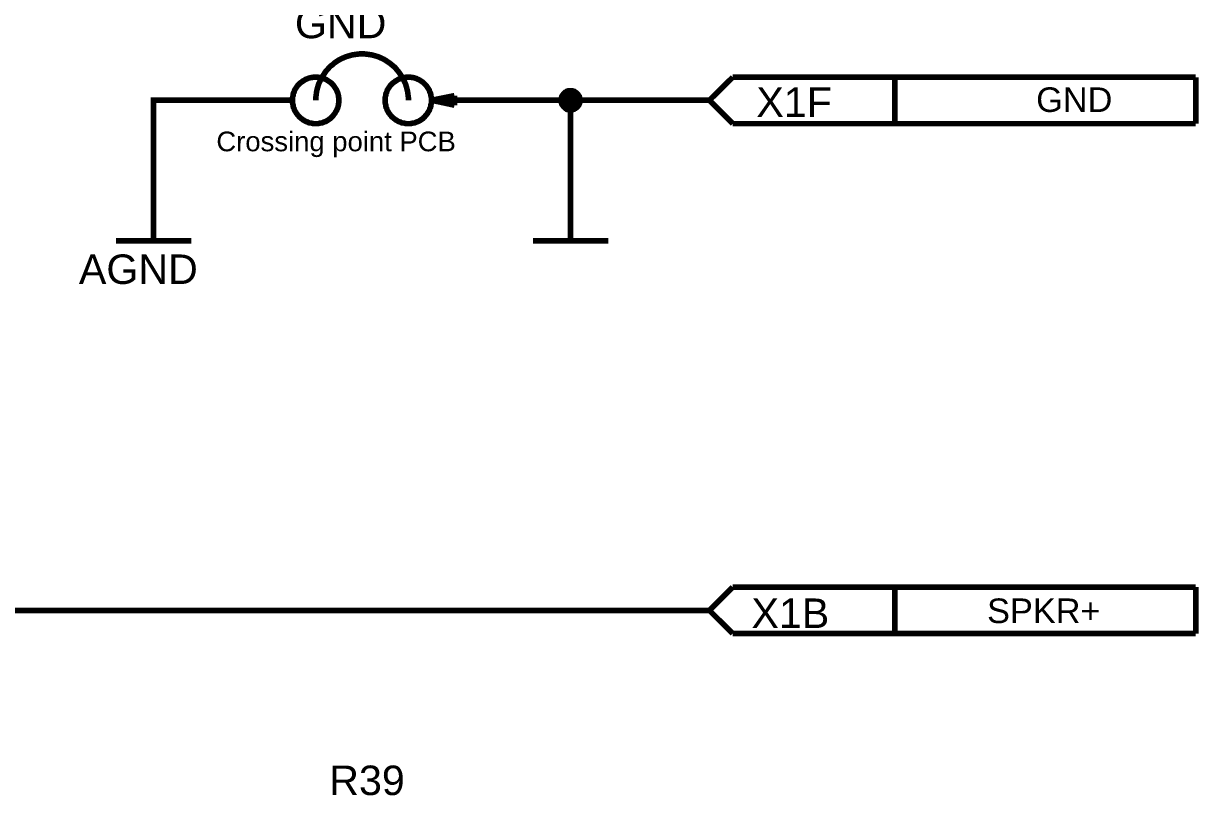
# Model space of a CAD drawing. Header units: millimetres. Extents: x -2024 to 917, y -725 to 13.
# Drawn here: x -1446.2 to -1382.8, y -391.6 to -350 of the extents above; entities that cross this region are included whole.
import ezdxf

# ---------------------------------------------------------------- set-up
doc = ezdxf.new("R2010")
doc.units = ezdxf.units.MM
doc.styles.get("Standard").update_dxf_attribs({"font": 'arial.ttf'})

msp = doc.modelspace()

# ---------------------------------------------------------------- linework, layer by layer
at = {"color": 7}
for points, const_width in [([(-1427.894, -351.667), (-1428.027, -351.667), (-1428.159, -351.684), (-1428.275, -351.7), (-1428.407, -351.717), (-1428.523, -351.75), (-1428.639, -351.783), (-1428.755, -351.816), (-1428.871, -351.866), (-1428.987, -351.915), (-1429.086, -351.965), (-1429.202, -352.031), (-1429.301, -352.098), (-1429.4, -352.164), (-1429.483, -352.247), (-1429.582, -352.313), (-1429.665, -352.396), (-1429.748, -352.495), (-1429.831, -352.578), (-1429.897, -352.677), (-1429.963, -352.777), (-1430.029, -352.876), (-1430.096, -352.975), (-1430.145, -353.091), (-1430.195, -353.191), (-1430.245, -353.306), (-1430.278, -353.422), (-1430.311, -353.538), (-1430.344, -353.671), (-1430.36, -353.787), (-1430.377, -353.919), (-1430.393, -354.035), (-1430.393, -354.167)], 0.3), ([(-1425.395, -354.167), (-1425.395, -354.035), (-1425.412, -353.919), (-1425.428, -353.787), (-1425.445, -353.671), (-1425.478, -353.538), (-1425.511, -353.422), (-1425.544, -353.306), (-1425.594, -353.191), (-1425.643, -353.091), (-1425.693, -352.975), (-1425.759, -352.876), (-1425.825, -352.777), (-1425.892, -352.677), (-1425.974, -352.578), (-1426.041, -352.495), (-1426.123, -352.396), (-1426.223, -352.313), (-1426.305, -352.247), (-1426.405, -352.164), (-1426.504, -352.098), (-1426.603, -352.031), (-1426.703, -351.965), (-1426.818, -351.915), (-1426.918, -351.866), (-1427.034, -351.816), (-1427.149, -351.783), (-1427.265, -351.75), (-1427.398, -351.717), (-1427.514, -351.7), (-1427.646, -351.684), (-1427.762, -351.667), (-1427.894, -351.667)], 0.3), ([(-1431.651, -354.167), (-1431.651, -354.101), (-1431.651, -354.035), (-1431.635, -353.969), (-1431.618, -353.919), (-1431.618, -353.853), (-1431.602, -353.787), (-1431.569, -353.737), (-1431.552, -353.687), (-1431.535, -353.621), (-1431.502, -353.571), (-1431.469, -353.522), (-1431.436, -353.472), (-1431.403, -353.422), (-1431.37, -353.373), (-1431.32, -353.323), (-1431.287, -353.29), (-1431.238, -353.24), (-1431.188, -353.207), (-1431.138, -353.174), (-1431.105, -353.141), (-1431.039, -353.108), (-1430.989, -353.075), (-1430.94, -353.041), (-1430.89, -353.025), (-1430.824, -352.992), (-1430.774, -352.975), (-1430.708, -352.959), (-1430.642, -352.942), (-1430.592, -352.942), (-1430.526, -352.926), (-1430.46, -352.926), (-1430.393, -352.926)], 0.3), ([(-1430.393, -352.926), (-1430.46, -352.926), (-1430.526, -352.926), (-1430.592, -352.942), (-1430.642, -352.942), (-1430.708, -352.959), (-1430.774, -352.975), (-1430.824, -352.992), (-1430.89, -353.025), (-1430.94, -353.041), (-1430.989, -353.075), (-1431.039, -353.108), (-1431.105, -353.141), (-1431.138, -353.174), (-1431.188, -353.207), (-1431.238, -353.24), (-1431.287, -353.29), (-1431.32, -353.323), (-1431.37, -353.373), (-1431.403, -353.422), (-1431.436, -353.472), (-1431.469, -353.522), (-1431.502, -353.571), (-1431.535, -353.621), (-1431.552, -353.687), (-1431.569, -353.737), (-1431.602, -353.787), (-1431.618, -353.853), (-1431.618, -353.919), (-1431.635, -353.969), (-1431.651, -354.035), (-1431.651, -354.101), (-1431.651, -354.167)], 0.3), ([(-1430.393, -352.926), (-1430.327, -352.926), (-1430.261, -352.926), (-1430.195, -352.942), (-1430.145, -352.942), (-1430.079, -352.959), (-1430.013, -352.975), (-1429.963, -352.992), (-1429.913, -353.025), (-1429.847, -353.041), (-1429.798, -353.075), (-1429.748, -353.108), (-1429.698, -353.141), (-1429.649, -353.174), (-1429.599, -353.207), (-1429.549, -353.24), (-1429.516, -353.29), (-1429.467, -353.323), (-1429.434, -353.373), (-1429.4, -353.422), (-1429.367, -353.472), (-1429.334, -353.522), (-1429.301, -353.571), (-1429.268, -353.621), (-1429.251, -353.687), (-1429.218, -353.737), (-1429.202, -353.787), (-1429.185, -353.853), (-1429.169, -353.919), (-1429.169, -353.969), (-1429.152, -354.035), (-1429.152, -354.101), (-1429.152, -354.167)], 0.3), ([(-1429.152, -354.167), (-1429.152, -354.101), (-1429.152, -354.035), (-1429.169, -353.969), (-1429.169, -353.919), (-1429.185, -353.853), (-1429.202, -353.787), (-1429.218, -353.737), (-1429.251, -353.687), (-1429.268, -353.621), (-1429.301, -353.571), (-1429.334, -353.522), (-1429.367, -353.472), (-1429.4, -353.422), (-1429.434, -353.373), (-1429.467, -353.323), (-1429.516, -353.29), (-1429.549, -353.24), (-1429.599, -353.207), (-1429.649, -353.174), (-1429.698, -353.141), (-1429.748, -353.108), (-1429.798, -353.075), (-1429.847, -353.041), (-1429.913, -353.025), (-1429.963, -352.992), (-1430.013, -352.975), (-1430.079, -352.959), (-1430.145, -352.942), (-1430.195, -352.942), (-1430.261, -352.926), (-1430.327, -352.926), (-1430.393, -352.926)], 0.3), ([(-1426.653, -354.167), (-1426.653, -354.101), (-1426.653, -354.035), (-1426.636, -353.969), (-1426.62, -353.919), (-1426.62, -353.853), (-1426.603, -353.787), (-1426.57, -353.737), (-1426.554, -353.687), (-1426.537, -353.621), (-1426.504, -353.571), (-1426.471, -353.522), (-1426.438, -353.472), (-1426.405, -353.422), (-1426.372, -353.373), (-1426.322, -353.323), (-1426.289, -353.29), (-1426.239, -353.24), (-1426.189, -353.207), (-1426.14, -353.174), (-1426.107, -353.141), (-1426.041, -353.108), (-1425.991, -353.075), (-1425.941, -353.041), (-1425.892, -353.025), (-1425.825, -352.992), (-1425.776, -352.975), (-1425.71, -352.959), (-1425.643, -352.942), (-1425.594, -352.942), (-1425.527, -352.926), (-1425.461, -352.926), (-1425.395, -352.926)], 0.3), ([(-1425.395, -352.926), (-1425.461, -352.926), (-1425.527, -352.926), (-1425.594, -352.942), (-1425.643, -352.942), (-1425.71, -352.959), (-1425.776, -352.975), (-1425.825, -352.992), (-1425.892, -353.025), (-1425.941, -353.041), (-1425.991, -353.075), (-1426.041, -353.108), (-1426.107, -353.141), (-1426.14, -353.174), (-1426.189, -353.207), (-1426.239, -353.24), (-1426.289, -353.29), (-1426.322, -353.323), (-1426.372, -353.373), (-1426.405, -353.422), (-1426.438, -353.472), (-1426.471, -353.522), (-1426.504, -353.571), (-1426.537, -353.621), (-1426.554, -353.687), (-1426.57, -353.737), (-1426.603, -353.787), (-1426.62, -353.853), (-1426.62, -353.919), (-1426.636, -353.969), (-1426.653, -354.035), (-1426.653, -354.101), (-1426.653, -354.167)], 0.3), ([(-1425.395, -352.926), (-1425.329, -352.926), (-1425.263, -352.926), (-1425.213, -352.942), (-1425.147, -352.942), (-1425.081, -352.959), (-1425.031, -352.975), (-1424.965, -352.992), (-1424.915, -353.025), (-1424.865, -353.041), (-1424.799, -353.075), (-1424.75, -353.108), (-1424.7, -353.141), (-1424.65, -353.174), (-1424.601, -353.207), (-1424.567, -353.24), (-1424.518, -353.29), (-1424.485, -353.323), (-1424.435, -353.373), (-1424.402, -353.422), (-1424.369, -353.472), (-1424.336, -353.522), (-1424.303, -353.571), (-1424.27, -353.621), (-1424.253, -353.687), (-1424.236, -353.737), (-1424.203, -353.787), (-1424.187, -353.853), (-1424.187, -353.919), (-1424.17, -353.969), (-1424.154, -354.035), (-1424.154, -354.101), (-1424.154, -354.167)], 0.3), ([(-1424.154, -354.167), (-1424.154, -354.101), (-1424.154, -354.035), (-1424.17, -353.969), (-1424.187, -353.919), (-1424.187, -353.853), (-1424.203, -353.787), (-1424.236, -353.737), (-1424.253, -353.687), (-1424.27, -353.621), (-1424.303, -353.571), (-1424.336, -353.522), (-1424.369, -353.472), (-1424.402, -353.422), (-1424.435, -353.373), (-1424.485, -353.323), (-1424.518, -353.29), (-1424.567, -353.24), (-1424.601, -353.207), (-1424.65, -353.174), (-1424.7, -353.141), (-1424.75, -353.108), (-1424.799, -353.075), (-1424.865, -353.041), (-1424.915, -353.025), (-1424.965, -352.992), (-1425.031, -352.975), (-1425.081, -352.959), (-1425.147, -352.942), (-1425.213, -352.942), (-1425.263, -352.926), (-1425.329, -352.926), (-1425.395, -352.926)], 0.3), ([(-1409.158, -354.167), (-1407.901, -352.926)], 0.3), ([(-1407.901, -352.926), (-1382.925, -352.926)], 0.3), ([(-1399.162, -352.926), (-1399.162, -355.426)], 0.3), ([(-1382.925, -352.926), (-1382.925, -355.426)], 0.3), ([(-1417.153, -354.167), (-1417.153, -354.134), (-1417.153, -354.118), (-1417.153, -354.085), (-1417.136, -354.068), (-1417.136, -354.035), (-1417.136, -354.018), (-1417.12, -353.985), (-1417.12, -353.969), (-1417.103, -353.952), (-1417.086, -353.919), (-1417.086, -353.903), (-1417.07, -353.886), (-1417.053, -353.869), (-1417.037, -353.836), (-1417.02, -353.82), (-1417.004, -353.803), (-1416.987, -353.787), (-1416.971, -353.77), (-1416.954, -353.754), (-1416.937, -353.737), (-1416.921, -353.737), (-1416.888, -353.72), (-1416.871, -353.704), (-1416.855, -353.687), (-1416.822, -353.687), (-1416.805, -353.671), (-1416.788, -353.671), (-1416.755, -353.671), (-1416.739, -353.654), (-1416.706, -353.654), (-1416.689, -353.654), (-1416.656, -353.654)], 0.3), ([(-1417.153, -354.167), (-1417.153, -354.134), (-1417.153, -354.118), (-1417.153, -354.085), (-1417.136, -354.068), (-1417.136, -354.035), (-1417.136, -354.018), (-1417.12, -353.985), (-1417.12, -353.969), (-1417.103, -353.952), (-1417.086, -353.919), (-1417.086, -353.903), (-1417.07, -353.886), (-1417.053, -353.869), (-1417.037, -353.836), (-1417.02, -353.82), (-1417.004, -353.803), (-1416.987, -353.787), (-1416.971, -353.77), (-1416.954, -353.754), (-1416.937, -353.737), (-1416.921, -353.737), (-1416.888, -353.72), (-1416.871, -353.704), (-1416.855, -353.687), (-1416.822, -353.687), (-1416.805, -353.671), (-1416.788, -353.671), (-1416.755, -353.671), (-1416.739, -353.654), (-1416.706, -353.654), (-1416.689, -353.654), (-1416.656, -353.654)], 0.3), ([(-1417.153, -354.167), (-1417.153, -354.134), (-1417.153, -354.118), (-1417.153, -354.085), (-1417.136, -354.068), (-1417.136, -354.035), (-1417.136, -354.018), (-1417.12, -353.985), (-1417.12, -353.969), (-1417.103, -353.952), (-1417.086, -353.919), (-1417.086, -353.903), (-1417.07, -353.886), (-1417.053, -353.869), (-1417.037, -353.836), (-1417.02, -353.82), (-1417.004, -353.803), (-1416.987, -353.787), (-1416.971, -353.77), (-1416.954, -353.754), (-1416.937, -353.737), (-1416.921, -353.737), (-1416.888, -353.72), (-1416.871, -353.704), (-1416.855, -353.687), (-1416.822, -353.687), (-1416.805, -353.671), (-1416.788, -353.671), (-1416.755, -353.671), (-1416.739, -353.654), (-1416.706, -353.654), (-1416.689, -353.654), (-1416.656, -353.654)], 0.3), ([(-1417.153, -354.167), (-1417.153, -354.134), (-1417.153, -354.118), (-1417.153, -354.085), (-1417.136, -354.068), (-1417.136, -354.035), (-1417.136, -354.018), (-1417.12, -353.985), (-1417.12, -353.969), (-1417.103, -353.952), (-1417.086, -353.919), (-1417.086, -353.903), (-1417.07, -353.886), (-1417.053, -353.869), (-1417.037, -353.836), (-1417.02, -353.82), (-1417.004, -353.803), (-1416.987, -353.787), (-1416.971, -353.77), (-1416.954, -353.754), (-1416.937, -353.737), (-1416.921, -353.737), (-1416.888, -353.72), (-1416.871, -353.704), (-1416.855, -353.687), (-1416.822, -353.687), (-1416.805, -353.671), (-1416.788, -353.671), (-1416.755, -353.671), (-1416.739, -353.654), (-1416.706, -353.654), (-1416.689, -353.654), (-1416.656, -353.654)], 0.3), ([(-1417.153, -354.167), (-1417.153, -354.134), (-1417.153, -354.118), (-1417.153, -354.085), (-1417.136, -354.068), (-1417.136, -354.035), (-1417.136, -354.018), (-1417.12, -353.985), (-1417.12, -353.969), (-1417.103, -353.952), (-1417.086, -353.919), (-1417.086, -353.903), (-1417.07, -353.886), (-1417.053, -353.869), (-1417.037, -353.836), (-1417.02, -353.82), (-1417.004, -353.803), (-1416.987, -353.787), (-1416.971, -353.77), (-1416.954, -353.754), (-1416.937, -353.737), (-1416.921, -353.737), (-1416.888, -353.72), (-1416.871, -353.704), (-1416.855, -353.687), (-1416.822, -353.687), (-1416.805, -353.671), (-1416.788, -353.671), (-1416.755, -353.671), (-1416.739, -353.654), (-1416.706, -353.654), (-1416.689, -353.654), (-1416.656, -353.654)], 0.0991), ([(-1417.153, -354.167), (-1417.153, -354.134), (-1417.153, -354.118), (-1417.153, -354.085), (-1417.136, -354.068), (-1417.136, -354.035), (-1417.136, -354.018), (-1417.12, -353.985), (-1417.12, -353.969), (-1417.103, -353.952), (-1417.086, -353.919), (-1417.086, -353.903), (-1417.07, -353.886), (-1417.053, -353.869), (-1417.037, -353.836), (-1417.02, -353.82), (-1417.004, -353.803), (-1416.987, -353.787), (-1416.971, -353.77), (-1416.954, -353.754), (-1416.937, -353.737), (-1416.921, -353.737), (-1416.888, -353.72), (-1416.871, -353.704), (-1416.855, -353.687), (-1416.822, -353.687), (-1416.805, -353.671), (-1416.788, -353.671), (-1416.755, -353.671), (-1416.739, -353.654), (-1416.706, -353.654), (-1416.689, -353.654), (-1416.656, -353.654)], 0.0991), ([(-1417.153, -354.167), (-1417.153, -354.134), (-1417.153, -354.118), (-1417.153, -354.085), (-1417.136, -354.068), (-1417.136, -354.035), (-1417.136, -354.018), (-1417.12, -353.985), (-1417.12, -353.969), (-1417.103, -353.952), (-1417.086, -353.919), (-1417.086, -353.903), (-1417.07, -353.886), (-1417.053, -353.869), (-1417.037, -353.836), (-1417.02, -353.82), (-1417.004, -353.803), (-1416.987, -353.787), (-1416.971, -353.77), (-1416.954, -353.754), (-1416.937, -353.737), (-1416.921, -353.737), (-1416.888, -353.72), (-1416.871, -353.704), (-1416.855, -353.687), (-1416.822, -353.687), (-1416.805, -353.671), (-1416.788, -353.671), (-1416.755, -353.671), (-1416.739, -353.654), (-1416.706, -353.654), (-1416.689, -353.654), (-1416.656, -353.654)], 0.0991), ([(-1417.153, -354.167), (-1417.153, -354.134), (-1417.153, -354.118), (-1417.153, -354.085), (-1417.136, -354.068), (-1417.136, -354.035), (-1417.136, -354.018), (-1417.12, -353.985), (-1417.12, -353.969), (-1417.103, -353.952), (-1417.086, -353.919), (-1417.086, -353.903), (-1417.07, -353.886), (-1417.053, -353.869), (-1417.037, -353.836), (-1417.02, -353.82), (-1417.004, -353.803), (-1416.987, -353.787), (-1416.971, -353.77), (-1416.954, -353.754), (-1416.937, -353.737), (-1416.921, -353.737), (-1416.888, -353.72), (-1416.871, -353.704), (-1416.855, -353.687), (-1416.822, -353.687), (-1416.805, -353.671), (-1416.788, -353.671), (-1416.755, -353.671), (-1416.739, -353.654), (-1416.706, -353.654), (-1416.689, -353.654), (-1416.656, -353.654)], 0.0991), ([(-1416.656, -353.654), (-1416.656, -353.654)], 0.3), ([(-1416.656, -353.654), (-1416.623, -353.654), (-1416.606, -353.654), (-1416.573, -353.654), (-1416.557, -353.671), (-1416.524, -353.671), (-1416.507, -353.671), (-1416.474, -353.687), (-1416.457, -353.687), (-1416.441, -353.704), (-1416.408, -353.72), (-1416.391, -353.737), (-1416.375, -353.737), (-1416.358, -353.754), (-1416.325, -353.77), (-1416.309, -353.787), (-1416.292, -353.803), (-1416.275, -353.82), (-1416.259, -353.836), (-1416.242, -353.869), (-1416.226, -353.886), (-1416.226, -353.903), (-1416.209, -353.919), (-1416.193, -353.952), (-1416.176, -353.969), (-1416.176, -353.985), (-1416.16, -354.018), (-1416.16, -354.035), (-1416.16, -354.068), (-1416.143, -354.085), (-1416.143, -354.118), (-1416.143, -354.134), (-1416.143, -354.167)], 0.3), ([(-1416.656, -353.654), (-1416.656, -353.654)], 0.3), ([(-1416.656, -353.654), (-1416.623, -353.654), (-1416.606, -353.654), (-1416.573, -353.654), (-1416.557, -353.671), (-1416.524, -353.671), (-1416.507, -353.671), (-1416.474, -353.687), (-1416.457, -353.687), (-1416.441, -353.704), (-1416.408, -353.72), (-1416.391, -353.737), (-1416.375, -353.737), (-1416.358, -353.754), (-1416.325, -353.77), (-1416.309, -353.787), (-1416.292, -353.803), (-1416.275, -353.82), (-1416.259, -353.836), (-1416.242, -353.869), (-1416.226, -353.886), (-1416.226, -353.903), (-1416.209, -353.919), (-1416.193, -353.952), (-1416.176, -353.969), (-1416.176, -353.985), (-1416.16, -354.018), (-1416.16, -354.035), (-1416.16, -354.068), (-1416.143, -354.085), (-1416.143, -354.118), (-1416.143, -354.134), (-1416.143, -354.167)], 0.3), ([(-1416.656, -353.654), (-1416.656, -353.654)], 0.3), ([(-1416.656, -353.654), (-1416.623, -353.654), (-1416.606, -353.654), (-1416.573, -353.654), (-1416.557, -353.671), (-1416.524, -353.671), (-1416.507, -353.671), (-1416.474, -353.687), (-1416.457, -353.687), (-1416.441, -353.704), (-1416.408, -353.72), (-1416.391, -353.737), (-1416.375, -353.737), (-1416.358, -353.754), (-1416.325, -353.77), (-1416.309, -353.787), (-1416.292, -353.803), (-1416.275, -353.82), (-1416.259, -353.836), (-1416.242, -353.869), (-1416.226, -353.886), (-1416.226, -353.903), (-1416.209, -353.919), (-1416.193, -353.952), (-1416.176, -353.969), (-1416.176, -353.985), (-1416.16, -354.018), (-1416.16, -354.035), (-1416.16, -354.068), (-1416.143, -354.085), (-1416.143, -354.118), (-1416.143, -354.134), (-1416.143, -354.167)], 0.3), ([(-1416.656, -353.654), (-1416.656, -353.654)], 0.3), ([(-1416.656, -353.654), (-1416.623, -353.654), (-1416.606, -353.654), (-1416.573, -353.654), (-1416.557, -353.671), (-1416.524, -353.671), (-1416.507, -353.671), (-1416.474, -353.687), (-1416.457, -353.687), (-1416.441, -353.704), (-1416.408, -353.72), (-1416.391, -353.737), (-1416.375, -353.737), (-1416.358, -353.754), (-1416.325, -353.77), (-1416.309, -353.787), (-1416.292, -353.803), (-1416.275, -353.82), (-1416.259, -353.836), (-1416.242, -353.869), (-1416.226, -353.886), (-1416.226, -353.903), (-1416.209, -353.919), (-1416.193, -353.952), (-1416.176, -353.969), (-1416.176, -353.985), (-1416.16, -354.018), (-1416.16, -354.035), (-1416.16, -354.068), (-1416.143, -354.085), (-1416.143, -354.118), (-1416.143, -354.134), (-1416.143, -354.167)], 0.3), ([(-1416.656, -353.654), (-1416.656, -353.654)], 0.0991), ([(-1416.656, -353.654), (-1416.623, -353.654), (-1416.606, -353.654), (-1416.573, -353.654), (-1416.557, -353.671), (-1416.524, -353.671), (-1416.507, -353.671), (-1416.474, -353.687), (-1416.457, -353.687), (-1416.441, -353.704), (-1416.408, -353.72), (-1416.391, -353.737), (-1416.375, -353.737), (-1416.358, -353.754), (-1416.325, -353.77), (-1416.309, -353.787), (-1416.292, -353.803), (-1416.275, -353.82), (-1416.259, -353.836), (-1416.242, -353.869), (-1416.226, -353.886), (-1416.226, -353.903), (-1416.209, -353.919), (-1416.193, -353.952), (-1416.176, -353.969), (-1416.176, -353.985), (-1416.16, -354.018), (-1416.16, -354.035), (-1416.16, -354.068), (-1416.143, -354.085), (-1416.143, -354.118), (-1416.143, -354.134), (-1416.143, -354.167)], 0.0991), ([(-1416.656, -353.654), (-1416.656, -353.654)], 0.0991), ([(-1416.656, -353.654), (-1416.623, -353.654), (-1416.606, -353.654), (-1416.573, -353.654), (-1416.557, -353.671), (-1416.524, -353.671), (-1416.507, -353.671), (-1416.474, -353.687), (-1416.457, -353.687), (-1416.441, -353.704), (-1416.408, -353.72), (-1416.391, -353.737), (-1416.375, -353.737), (-1416.358, -353.754), (-1416.325, -353.77), (-1416.309, -353.787), (-1416.292, -353.803), (-1416.275, -353.82), (-1416.259, -353.836), (-1416.242, -353.869), (-1416.226, -353.886), (-1416.226, -353.903), (-1416.209, -353.919), (-1416.193, -353.952), (-1416.176, -353.969), (-1416.176, -353.985), (-1416.16, -354.018), (-1416.16, -354.035), (-1416.16, -354.068), (-1416.143, -354.085), (-1416.143, -354.118), (-1416.143, -354.134), (-1416.143, -354.167)], 0.0991), ([(-1416.656, -353.654), (-1416.656, -353.654)], 0.0991), ([(-1416.656, -353.654), (-1416.623, -353.654), (-1416.606, -353.654), (-1416.573, -353.654), (-1416.557, -353.671), (-1416.524, -353.671), (-1416.507, -353.671), (-1416.474, -353.687), (-1416.457, -353.687), (-1416.441, -353.704), (-1416.408, -353.72), (-1416.391, -353.737), (-1416.375, -353.737), (-1416.358, -353.754), (-1416.325, -353.77), (-1416.309, -353.787), (-1416.292, -353.803), (-1416.275, -353.82), (-1416.259, -353.836), (-1416.242, -353.869), (-1416.226, -353.886), (-1416.226, -353.903), (-1416.209, -353.919), (-1416.193, -353.952), (-1416.176, -353.969), (-1416.176, -353.985), (-1416.16, -354.018), (-1416.16, -354.035), (-1416.16, -354.068), (-1416.143, -354.085), (-1416.143, -354.118), (-1416.143, -354.134), (-1416.143, -354.167)], 0.0991), ([(-1416.656, -353.654), (-1416.656, -353.654)], 0.0991), ([(-1416.656, -353.654), (-1416.623, -353.654), (-1416.606, -353.654), (-1416.573, -353.654), (-1416.557, -353.671), (-1416.524, -353.671), (-1416.507, -353.671), (-1416.474, -353.687), (-1416.457, -353.687), (-1416.441, -353.704), (-1416.408, -353.72), (-1416.391, -353.737), (-1416.375, -353.737), (-1416.358, -353.754), (-1416.325, -353.77), (-1416.309, -353.787), (-1416.292, -353.803), (-1416.275, -353.82), (-1416.259, -353.836), (-1416.242, -353.869), (-1416.226, -353.886), (-1416.226, -353.903), (-1416.209, -353.919), (-1416.193, -353.952), (-1416.176, -353.969), (-1416.176, -353.985), (-1416.16, -354.018), (-1416.16, -354.035), (-1416.16, -354.068), (-1416.143, -354.085), (-1416.143, -354.118), (-1416.143, -354.134), (-1416.143, -354.167)], 0.0991), ([(-1439.149, -356.668), (-1439.149, -354.167), (-1434.151, -354.167)], 0.3), ([(-1431.651, -354.167), (-1434.151, -354.167)], 0.3), ([(-1430.393, -355.426), (-1430.46, -355.426), (-1430.526, -355.426), (-1430.592, -355.409), (-1430.642, -355.393), (-1430.708, -355.393), (-1430.774, -355.376), (-1430.824, -355.343), (-1430.89, -355.327), (-1430.94, -355.31), (-1430.989, -355.277), (-1431.039, -355.244), (-1431.105, -355.211), (-1431.138, -355.178), (-1431.188, -355.144), (-1431.238, -355.095), (-1431.287, -355.062), (-1431.32, -355.012), (-1431.37, -354.962), (-1431.403, -354.913), (-1431.436, -354.88), (-1431.469, -354.813), (-1431.502, -354.764), (-1431.535, -354.714), (-1431.552, -354.664), (-1431.569, -354.598), (-1431.602, -354.548), (-1431.618, -354.482), (-1431.618, -354.416), (-1431.635, -354.366), (-1431.651, -354.3), (-1431.651, -354.234), (-1431.651, -354.167)], 0.3), ([(-1431.651, -354.167), (-1431.651, -354.167)], 0.3), ([(-1431.651, -354.167), (-1431.651, -354.234), (-1431.651, -354.3), (-1431.635, -354.366), (-1431.618, -354.416), (-1431.618, -354.482), (-1431.602, -354.548), (-1431.569, -354.598), (-1431.552, -354.664), (-1431.535, -354.714), (-1431.502, -354.764), (-1431.469, -354.813), (-1431.436, -354.88), (-1431.403, -354.913), (-1431.37, -354.962), (-1431.32, -355.012), (-1431.287, -355.062), (-1431.238, -355.095), (-1431.188, -355.144), (-1431.138, -355.178), (-1431.105, -355.211), (-1431.039, -355.244), (-1430.989, -355.277), (-1430.94, -355.31), (-1430.89, -355.327), (-1430.824, -355.343), (-1430.774, -355.376), (-1430.708, -355.393), (-1430.642, -355.393), (-1430.592, -355.409), (-1430.526, -355.426), (-1430.46, -355.426), (-1430.393, -355.426)], 0.3), ([(-1429.152, -354.167), (-1429.152, -354.234), (-1429.152, -354.3), (-1429.169, -354.366), (-1429.169, -354.416), (-1429.185, -354.482), (-1429.202, -354.548), (-1429.218, -354.598), (-1429.251, -354.664), (-1429.268, -354.714), (-1429.301, -354.764), (-1429.334, -354.813), (-1429.367, -354.88), (-1429.4, -354.913), (-1429.434, -354.962), (-1429.467, -355.012), (-1429.516, -355.062), (-1429.549, -355.095), (-1429.599, -355.144), (-1429.649, -355.178), (-1429.698, -355.211), (-1429.748, -355.244), (-1429.798, -355.277), (-1429.847, -355.31), (-1429.913, -355.327), (-1429.963, -355.343), (-1430.013, -355.376), (-1430.079, -355.393), (-1430.145, -355.393), (-1430.195, -355.409), (-1430.261, -355.426), (-1430.327, -355.426), (-1430.393, -355.426)], 0.3), ([(-1430.393, -355.426), (-1430.327, -355.426), (-1430.261, -355.426), (-1430.195, -355.409), (-1430.145, -355.393), (-1430.079, -355.393), (-1430.013, -355.376), (-1429.963, -355.343), (-1429.913, -355.327), (-1429.847, -355.31), (-1429.798, -355.277), (-1429.748, -355.244), (-1429.698, -355.211), (-1429.649, -355.178), (-1429.599, -355.144), (-1429.549, -355.095), (-1429.516, -355.062), (-1429.467, -355.012), (-1429.434, -354.962), (-1429.4, -354.913), (-1429.367, -354.88), (-1429.334, -354.813), (-1429.301, -354.764), (-1429.268, -354.714), (-1429.251, -354.664), (-1429.218, -354.598), (-1429.202, -354.548), (-1429.185, -354.482), (-1429.169, -354.416), (-1429.169, -354.366), (-1429.152, -354.3), (-1429.152, -354.234), (-1429.152, -354.167)], 0.3), ([(-1430.393, -354.167), (-1430.393, -354.167), (-1430.393, -354.167), (-1430.393, -354.167), (-1430.393, -354.167), (-1430.393, -354.167), (-1430.393, -354.167), (-1430.393, -354.167), (-1430.393, -354.167), (-1430.393, -354.167), (-1430.393, -354.167), (-1430.393, -354.167), (-1430.393, -354.167), (-1430.393, -354.167), (-1430.393, -354.167), (-1430.393, -354.167), (-1430.393, -354.167), (-1430.393, -354.167), (-1430.393, -354.167), (-1430.393, -354.167), (-1430.393, -354.167), (-1430.393, -354.167), (-1430.393, -354.167), (-1430.393, -354.167), (-1430.393, -354.167), (-1430.393, -354.167), (-1430.393, -354.167), (-1430.393, -354.167), (-1430.393, -354.167), (-1430.393, -354.167), (-1430.393, -354.167), (-1430.393, -354.167), (-1430.393, -354.167)], 0.3), ([(-1429.152, -354.167), (-1429.152, -354.167), (-1429.152, -354.167), (-1429.152, -354.167), (-1429.152, -354.167), (-1429.152, -354.167), (-1429.152, -354.167), (-1429.152, -354.167), (-1429.152, -354.167), (-1429.152, -354.167), (-1429.152, -354.167), (-1429.152, -354.167), (-1429.152, -354.167), (-1429.152, -354.167), (-1429.152, -354.167), (-1429.152, -354.167), (-1429.152, -354.167), (-1429.152, -354.167), (-1429.152, -354.167), (-1429.152, -354.167), (-1429.152, -354.167), (-1429.152, -354.167), (-1429.152, -354.167), (-1429.152, -354.167), (-1429.152, -354.167), (-1429.152, -354.167), (-1429.152, -354.167), (-1429.152, -354.167), (-1429.152, -354.167), (-1429.152, -354.167), (-1429.152, -354.167), (-1429.152, -354.167), (-1429.152, -354.167)], 0.3), ([(-1429.152, -354.167), (-1429.152, -354.167)], 0.3), ([(-1425.395, -355.426), (-1425.461, -355.426), (-1425.527, -355.426), (-1425.594, -355.409), (-1425.643, -355.393), (-1425.71, -355.393), (-1425.776, -355.376), (-1425.825, -355.343), (-1425.892, -355.327), (-1425.941, -355.31), (-1425.991, -355.277), (-1426.041, -355.244), (-1426.107, -355.211), (-1426.14, -355.178), (-1426.189, -355.144), (-1426.239, -355.095), (-1426.289, -355.062), (-1426.322, -355.012), (-1426.372, -354.962), (-1426.405, -354.913), (-1426.438, -354.88), (-1426.471, -354.813), (-1426.504, -354.764), (-1426.537, -354.714), (-1426.554, -354.664), (-1426.57, -354.598), (-1426.603, -354.548), (-1426.62, -354.482), (-1426.62, -354.416), (-1426.636, -354.366), (-1426.653, -354.3), (-1426.653, -354.234), (-1426.653, -354.167)], 0.3), ([(-1426.653, -354.167), (-1426.653, -354.167)], 0.3), ([(-1426.653, -354.167), (-1426.653, -354.234), (-1426.653, -354.3), (-1426.636, -354.366), (-1426.62, -354.416), (-1426.62, -354.482), (-1426.603, -354.548), (-1426.57, -354.598), (-1426.554, -354.664), (-1426.537, -354.714), (-1426.504, -354.764), (-1426.471, -354.813), (-1426.438, -354.88), (-1426.405, -354.913), (-1426.372, -354.962), (-1426.322, -355.012), (-1426.289, -355.062), (-1426.239, -355.095), (-1426.189, -355.144), (-1426.14, -355.178), (-1426.107, -355.211), (-1426.041, -355.244), (-1425.991, -355.277), (-1425.941, -355.31), (-1425.892, -355.327), (-1425.825, -355.343), (-1425.776, -355.376), (-1425.71, -355.393), (-1425.643, -355.393), (-1425.594, -355.409), (-1425.527, -355.426), (-1425.461, -355.426), (-1425.395, -355.426)], 0.3), ([(-1424.154, -354.167), (-1424.154, -354.234), (-1424.154, -354.3), (-1424.17, -354.366), (-1424.187, -354.416), (-1424.187, -354.482), (-1424.203, -354.548), (-1424.236, -354.598), (-1424.253, -354.664), (-1424.27, -354.714), (-1424.303, -354.764), (-1424.336, -354.813), (-1424.369, -354.88), (-1424.402, -354.913), (-1424.435, -354.962), (-1424.485, -355.012), (-1424.518, -355.062), (-1424.567, -355.095), (-1424.601, -355.144), (-1424.65, -355.178), (-1424.7, -355.211), (-1424.75, -355.244), (-1424.799, -355.277), (-1424.865, -355.31), (-1424.915, -355.327), (-1424.965, -355.343), (-1425.031, -355.376), (-1425.081, -355.393), (-1425.147, -355.393), (-1425.213, -355.409), (-1425.263, -355.426), (-1425.329, -355.426), (-1425.395, -355.426)], 0.3), ([(-1425.395, -355.426), (-1425.329, -355.426), (-1425.263, -355.426), (-1425.213, -355.409), (-1425.147, -355.393), (-1425.081, -355.393), (-1425.031, -355.376), (-1424.965, -355.343), (-1424.915, -355.327), (-1424.865, -355.31), (-1424.799, -355.277), (-1424.75, -355.244), (-1424.7, -355.211), (-1424.65, -355.178), (-1424.601, -355.144), (-1424.567, -355.095), (-1424.518, -355.062), (-1424.485, -355.012), (-1424.435, -354.962), (-1424.402, -354.913), (-1424.369, -354.88), (-1424.336, -354.813), (-1424.303, -354.764), (-1424.27, -354.714), (-1424.253, -354.664), (-1424.236, -354.598), (-1424.203, -354.548), (-1424.187, -354.482), (-1424.187, -354.416), (-1424.17, -354.366), (-1424.154, -354.3), (-1424.154, -354.234), (-1424.154, -354.167)], 0.3), ([(-1424.154, -354.167), (-1422.912, -353.919)], 0.3), ([(-1424.154, -354.167), (-1421.654, -354.167)], 0.3), ([(-1424.154, -354.167), (-1424.154, -354.167), (-1424.154, -354.167), (-1424.154, -354.167), (-1424.154, -354.167), (-1424.154, -354.167), (-1424.154, -354.167), (-1424.154, -354.167), (-1424.154, -354.167), (-1424.154, -354.167), (-1424.154, -354.167), (-1424.154, -354.167), (-1424.154, -354.167), (-1424.154, -354.167), (-1424.154, -354.167), (-1424.154, -354.167), (-1424.154, -354.167), (-1424.154, -354.167), (-1424.154, -354.167), (-1424.154, -354.167), (-1424.154, -354.167), (-1424.154, -354.167), (-1424.154, -354.167), (-1424.154, -354.167), (-1424.154, -354.167), (-1424.154, -354.167), (-1424.154, -354.167), (-1424.154, -354.167), (-1424.154, -354.167), (-1424.154, -354.167), (-1424.154, -354.167), (-1424.154, -354.167), (-1424.154, -354.167)], 0.3), ([(-1424.154, -354.167), (-1424.154, -354.167)], 0.3), ([(-1424.154, -354.167), (-1422.912, -354.432)], 0.3), ([(-1422.912, -354.432), (-1422.912, -353.919)], 0.3), ([(-1416.656, -354.167), (-1421.654, -354.167)], 0.3), ([(-1416.656, -354.681), (-1416.689, -354.681), (-1416.706, -354.681), (-1416.739, -354.681), (-1416.755, -354.664), (-1416.788, -354.664), (-1416.805, -354.664), (-1416.822, -354.648), (-1416.855, -354.648), (-1416.871, -354.631), (-1416.888, -354.615), (-1416.921, -354.598), (-1416.937, -354.598), (-1416.954, -354.581), (-1416.971, -354.565), (-1416.987, -354.548), (-1417.004, -354.532), (-1417.02, -354.515), (-1417.037, -354.499), (-1417.053, -354.466), (-1417.07, -354.449), (-1417.086, -354.432), (-1417.086, -354.416), (-1417.103, -354.383), (-1417.12, -354.366), (-1417.12, -354.35), (-1417.136, -354.317), (-1417.136, -354.3), (-1417.136, -354.267), (-1417.153, -354.25), (-1417.153, -354.217), (-1417.153, -354.201), (-1417.153, -354.167)], 0.3), ([(-1417.153, -354.167), (-1417.153, -354.167)], 0.3), ([(-1416.656, -354.681), (-1416.689, -354.681), (-1416.706, -354.681), (-1416.739, -354.681), (-1416.755, -354.664), (-1416.788, -354.664), (-1416.805, -354.664), (-1416.822, -354.648), (-1416.855, -354.648), (-1416.871, -354.631), (-1416.888, -354.615), (-1416.921, -354.598), (-1416.937, -354.598), (-1416.954, -354.581), (-1416.971, -354.565), (-1416.987, -354.548), (-1417.004, -354.532), (-1417.02, -354.515), (-1417.037, -354.499), (-1417.053, -354.466), (-1417.07, -354.449), (-1417.086, -354.432), (-1417.086, -354.416), (-1417.103, -354.383), (-1417.12, -354.366), (-1417.12, -354.35), (-1417.136, -354.317), (-1417.136, -354.3), (-1417.136, -354.267), (-1417.153, -354.25), (-1417.153, -354.217), (-1417.153, -354.201), (-1417.153, -354.167)], 0.3), ([(-1417.153, -354.167), (-1417.153, -354.167)], 0.3), ([(-1416.656, -354.681), (-1416.689, -354.681), (-1416.706, -354.681), (-1416.739, -354.681), (-1416.755, -354.664), (-1416.788, -354.664), (-1416.805, -354.664), (-1416.822, -354.648), (-1416.855, -354.648), (-1416.871, -354.631), (-1416.888, -354.615), (-1416.921, -354.598), (-1416.937, -354.598), (-1416.954, -354.581), (-1416.971, -354.565), (-1416.987, -354.548), (-1417.004, -354.532), (-1417.02, -354.515), (-1417.037, -354.499), (-1417.053, -354.466), (-1417.07, -354.449), (-1417.086, -354.432), (-1417.086, -354.416), (-1417.103, -354.383), (-1417.12, -354.366), (-1417.12, -354.35), (-1417.136, -354.317), (-1417.136, -354.3), (-1417.136, -354.267), (-1417.153, -354.25), (-1417.153, -354.217), (-1417.153, -354.201), (-1417.153, -354.167)], 0.3), ([(-1417.153, -354.167), (-1417.153, -354.167)], 0.3), ([(-1416.656, -354.681), (-1416.689, -354.681), (-1416.706, -354.681), (-1416.739, -354.681), (-1416.755, -354.664), (-1416.788, -354.664), (-1416.805, -354.664), (-1416.822, -354.648), (-1416.855, -354.648), (-1416.871, -354.631), (-1416.888, -354.615), (-1416.921, -354.598), (-1416.937, -354.598), (-1416.954, -354.581), (-1416.971, -354.565), (-1416.987, -354.548), (-1417.004, -354.532), (-1417.02, -354.515), (-1417.037, -354.499), (-1417.053, -354.466), (-1417.07, -354.449), (-1417.086, -354.432), (-1417.086, -354.416), (-1417.103, -354.383), (-1417.12, -354.366), (-1417.12, -354.35), (-1417.136, -354.317), (-1417.136, -354.3), (-1417.136, -354.267), (-1417.153, -354.25), (-1417.153, -354.217), (-1417.153, -354.201), (-1417.153, -354.167)], 0.3), ([(-1417.153, -354.167), (-1417.153, -354.167)], 0.3), ([(-1416.656, -354.681), (-1416.689, -354.681), (-1416.706, -354.681), (-1416.739, -354.681), (-1416.755, -354.664), (-1416.788, -354.664), (-1416.805, -354.664), (-1416.822, -354.648), (-1416.855, -354.648), (-1416.871, -354.631), (-1416.888, -354.615), (-1416.921, -354.598), (-1416.937, -354.598), (-1416.954, -354.581), (-1416.971, -354.565), (-1416.987, -354.548), (-1417.004, -354.532), (-1417.02, -354.515), (-1417.037, -354.499), (-1417.053, -354.466), (-1417.07, -354.449), (-1417.086, -354.432), (-1417.086, -354.416), (-1417.103, -354.383), (-1417.12, -354.366), (-1417.12, -354.35), (-1417.136, -354.317), (-1417.136, -354.3), (-1417.136, -354.267), (-1417.153, -354.25), (-1417.153, -354.217), (-1417.153, -354.201), (-1417.153, -354.167)], 0.0991), ([(-1417.153, -354.167), (-1417.153, -354.167)], 0.0991), ([(-1416.656, -354.681), (-1416.689, -354.681), (-1416.706, -354.681), (-1416.739, -354.681), (-1416.755, -354.664), (-1416.788, -354.664), (-1416.805, -354.664), (-1416.822, -354.648), (-1416.855, -354.648), (-1416.871, -354.631), (-1416.888, -354.615), (-1416.921, -354.598), (-1416.937, -354.598), (-1416.954, -354.581), (-1416.971, -354.565), (-1416.987, -354.548), (-1417.004, -354.532), (-1417.02, -354.515), (-1417.037, -354.499), (-1417.053, -354.466), (-1417.07, -354.449), (-1417.086, -354.432), (-1417.086, -354.416), (-1417.103, -354.383), (-1417.12, -354.366), (-1417.12, -354.35), (-1417.136, -354.317), (-1417.136, -354.3), (-1417.136, -354.267), (-1417.153, -354.25), (-1417.153, -354.217), (-1417.153, -354.201), (-1417.153, -354.167)], 0.0991), ([(-1417.153, -354.167), (-1417.153, -354.167)], 0.0991), ([(-1416.656, -354.681), (-1416.689, -354.681), (-1416.706, -354.681), (-1416.739, -354.681), (-1416.755, -354.664), (-1416.788, -354.664), (-1416.805, -354.664), (-1416.822, -354.648), (-1416.855, -354.648), (-1416.871, -354.631), (-1416.888, -354.615), (-1416.921, -354.598), (-1416.937, -354.598), (-1416.954, -354.581), (-1416.971, -354.565), (-1416.987, -354.548), (-1417.004, -354.532), (-1417.02, -354.515), (-1417.037, -354.499), (-1417.053, -354.466), (-1417.07, -354.449), (-1417.086, -354.432), (-1417.086, -354.416), (-1417.103, -354.383), (-1417.12, -354.366), (-1417.12, -354.35), (-1417.136, -354.317), (-1417.136, -354.3), (-1417.136, -354.267), (-1417.153, -354.25), (-1417.153, -354.217), (-1417.153, -354.201), (-1417.153, -354.167)], 0.0991), ([(-1417.153, -354.167), (-1417.153, -354.167)], 0.0991), ([(-1416.656, -354.681), (-1416.689, -354.681), (-1416.706, -354.681), (-1416.739, -354.681), (-1416.755, -354.664), (-1416.788, -354.664), (-1416.805, -354.664), (-1416.822, -354.648), (-1416.855, -354.648), (-1416.871, -354.631), (-1416.888, -354.615), (-1416.921, -354.598), (-1416.937, -354.598), (-1416.954, -354.581), (-1416.971, -354.565), (-1416.987, -354.548), (-1417.004, -354.532), (-1417.02, -354.515), (-1417.037, -354.499), (-1417.053, -354.466), (-1417.07, -354.449), (-1417.086, -354.432), (-1417.086, -354.416), (-1417.103, -354.383), (-1417.12, -354.366), (-1417.12, -354.35), (-1417.136, -354.317), (-1417.136, -354.3), (-1417.136, -354.267), (-1417.153, -354.25), (-1417.153, -354.217), (-1417.153, -354.201), (-1417.153, -354.167)], 0.0991), ([(-1417.153, -354.167), (-1417.153, -354.167)], 0.0991), ([(-1411.658, -354.167), (-1416.656, -354.167), (-1416.656, -356.668)], 0.3), ([(-1416.143, -354.167), (-1416.143, -354.201), (-1416.143, -354.217), (-1416.143, -354.25), (-1416.16, -354.267), (-1416.16, -354.3), (-1416.16, -354.317), (-1416.176, -354.35), (-1416.176, -354.366), (-1416.193, -354.383), (-1416.209, -354.416), (-1416.226, -354.432), (-1416.226, -354.449), (-1416.242, -354.466), (-1416.259, -354.499), (-1416.275, -354.515), (-1416.292, -354.532), (-1416.309, -354.548), (-1416.325, -354.565), (-1416.358, -354.581), (-1416.375, -354.598), (-1416.391, -354.598), (-1416.408, -354.615), (-1416.441, -354.631), (-1416.457, -354.648), (-1416.474, -354.648), (-1416.507, -354.664), (-1416.524, -354.664), (-1416.557, -354.664), (-1416.573, -354.681), (-1416.606, -354.681), (-1416.623, -354.681), (-1416.656, -354.681)], 0.3), ([(-1416.143, -354.167), (-1416.143, -354.201), (-1416.143, -354.217), (-1416.143, -354.25), (-1416.16, -354.267), (-1416.16, -354.3), (-1416.16, -354.317), (-1416.176, -354.35), (-1416.176, -354.366), (-1416.193, -354.383), (-1416.209, -354.416), (-1416.226, -354.432), (-1416.226, -354.449), (-1416.242, -354.466), (-1416.259, -354.499), (-1416.275, -354.515), (-1416.292, -354.532), (-1416.309, -354.548), (-1416.325, -354.565), (-1416.358, -354.581), (-1416.375, -354.598), (-1416.391, -354.598), (-1416.408, -354.615), (-1416.441, -354.631), (-1416.457, -354.648), (-1416.474, -354.648), (-1416.507, -354.664), (-1416.524, -354.664), (-1416.557, -354.664), (-1416.573, -354.681), (-1416.606, -354.681), (-1416.623, -354.681), (-1416.656, -354.681)], 0.3), ([(-1416.143, -354.167), (-1416.143, -354.201), (-1416.143, -354.217), (-1416.143, -354.25), (-1416.16, -354.267), (-1416.16, -354.3), (-1416.16, -354.317), (-1416.176, -354.35), (-1416.176, -354.366), (-1416.193, -354.383), (-1416.209, -354.416), (-1416.226, -354.432), (-1416.226, -354.449), (-1416.242, -354.466), (-1416.259, -354.499), (-1416.275, -354.515), (-1416.292, -354.532), (-1416.309, -354.548), (-1416.325, -354.565), (-1416.358, -354.581), (-1416.375, -354.598), (-1416.391, -354.598), (-1416.408, -354.615), (-1416.441, -354.631), (-1416.457, -354.648), (-1416.474, -354.648), (-1416.507, -354.664), (-1416.524, -354.664), (-1416.557, -354.664), (-1416.573, -354.681), (-1416.606, -354.681), (-1416.623, -354.681), (-1416.656, -354.681)], 0.3), ([(-1416.143, -354.167), (-1416.143, -354.201), (-1416.143, -354.217), (-1416.143, -354.25), (-1416.16, -354.267), (-1416.16, -354.3), (-1416.16, -354.317), (-1416.176, -354.35), (-1416.176, -354.366), (-1416.193, -354.383), (-1416.209, -354.416), (-1416.226, -354.432), (-1416.226, -354.449), (-1416.242, -354.466), (-1416.259, -354.499), (-1416.275, -354.515), (-1416.292, -354.532), (-1416.309, -354.548), (-1416.325, -354.565), (-1416.358, -354.581), (-1416.375, -354.598), (-1416.391, -354.598), (-1416.408, -354.615), (-1416.441, -354.631), (-1416.457, -354.648), (-1416.474, -354.648), (-1416.507, -354.664), (-1416.524, -354.664), (-1416.557, -354.664), (-1416.573, -354.681), (-1416.606, -354.681), (-1416.623, -354.681), (-1416.656, -354.681)], 0.3), ([(-1416.143, -354.167), (-1416.143, -354.201), (-1416.143, -354.217), (-1416.143, -354.25), (-1416.16, -354.267), (-1416.16, -354.3), (-1416.16, -354.317), (-1416.176, -354.35), (-1416.176, -354.366), (-1416.193, -354.383), (-1416.209, -354.416), (-1416.226, -354.432), (-1416.226, -354.449), (-1416.242, -354.466), (-1416.259, -354.499), (-1416.275, -354.515), (-1416.292, -354.532), (-1416.309, -354.548), (-1416.325, -354.565), (-1416.358, -354.581), (-1416.375, -354.598), (-1416.391, -354.598), (-1416.408, -354.615), (-1416.441, -354.631), (-1416.457, -354.648), (-1416.474, -354.648), (-1416.507, -354.664), (-1416.524, -354.664), (-1416.557, -354.664), (-1416.573, -354.681), (-1416.606, -354.681), (-1416.623, -354.681), (-1416.656, -354.681)], 0.0991), ([(-1416.143, -354.167), (-1416.143, -354.201), (-1416.143, -354.217), (-1416.143, -354.25), (-1416.16, -354.267), (-1416.16, -354.3), (-1416.16, -354.317), (-1416.176, -354.35), (-1416.176, -354.366), (-1416.193, -354.383), (-1416.209, -354.416), (-1416.226, -354.432), (-1416.226, -354.449), (-1416.242, -354.466), (-1416.259, -354.499), (-1416.275, -354.515), (-1416.292, -354.532), (-1416.309, -354.548), (-1416.325, -354.565), (-1416.358, -354.581), (-1416.375, -354.598), (-1416.391, -354.598), (-1416.408, -354.615), (-1416.441, -354.631), (-1416.457, -354.648), (-1416.474, -354.648), (-1416.507, -354.664), (-1416.524, -354.664), (-1416.557, -354.664), (-1416.573, -354.681), (-1416.606, -354.681), (-1416.623, -354.681), (-1416.656, -354.681)], 0.0991), ([(-1416.143, -354.167), (-1416.143, -354.201), (-1416.143, -354.217), (-1416.143, -354.25), (-1416.16, -354.267), (-1416.16, -354.3), (-1416.16, -354.317), (-1416.176, -354.35), (-1416.176, -354.366), (-1416.193, -354.383), (-1416.209, -354.416), (-1416.226, -354.432), (-1416.226, -354.449), (-1416.242, -354.466), (-1416.259, -354.499), (-1416.275, -354.515), (-1416.292, -354.532), (-1416.309, -354.548), (-1416.325, -354.565), (-1416.358, -354.581), (-1416.375, -354.598), (-1416.391, -354.598), (-1416.408, -354.615), (-1416.441, -354.631), (-1416.457, -354.648), (-1416.474, -354.648), (-1416.507, -354.664), (-1416.524, -354.664), (-1416.557, -354.664), (-1416.573, -354.681), (-1416.606, -354.681), (-1416.623, -354.681), (-1416.656, -354.681)], 0.0991), ([(-1416.143, -354.167), (-1416.143, -354.201), (-1416.143, -354.217), (-1416.143, -354.25), (-1416.16, -354.267), (-1416.16, -354.3), (-1416.16, -354.317), (-1416.176, -354.35), (-1416.176, -354.366), (-1416.193, -354.383), (-1416.209, -354.416), (-1416.226, -354.432), (-1416.226, -354.449), (-1416.242, -354.466), (-1416.259, -354.499), (-1416.275, -354.515), (-1416.292, -354.532), (-1416.309, -354.548), (-1416.325, -354.565), (-1416.358, -354.581), (-1416.375, -354.598), (-1416.391, -354.598), (-1416.408, -354.615), (-1416.441, -354.631), (-1416.457, -354.648), (-1416.474, -354.648), (-1416.507, -354.664), (-1416.524, -354.664), (-1416.557, -354.664), (-1416.573, -354.681), (-1416.606, -354.681), (-1416.623, -354.681), (-1416.656, -354.681)], 0.0991), ([(-1416.143, -354.167), (-1416.143, -354.167), (-1416.143, -354.167), (-1416.143, -354.167), (-1416.143, -354.167), (-1416.143, -354.167), (-1416.143, -354.167), (-1416.143, -354.167), (-1416.143, -354.167), (-1416.143, -354.167), (-1416.143, -354.167), (-1416.143, -354.167), (-1416.143, -354.167), (-1416.143, -354.167), (-1416.143, -354.167), (-1416.143, -354.167), (-1416.143, -354.167), (-1416.143, -354.167), (-1416.143, -354.167), (-1416.143, -354.167), (-1416.143, -354.167), (-1416.143, -354.167), (-1416.143, -354.167), (-1416.143, -354.167), (-1416.143, -354.167), (-1416.143, -354.167), (-1416.143, -354.167), (-1416.143, -354.167), (-1416.143, -354.167), (-1416.143, -354.167), (-1416.143, -354.167), (-1416.143, -354.167), (-1416.143, -354.167)], 0.3), ([(-1416.143, -354.167), (-1416.143, -354.167)], 0.3), ([(-1416.143, -354.167), (-1416.143, -354.167), (-1416.143, -354.167), (-1416.143, -354.167), (-1416.143, -354.167), (-1416.143, -354.167), (-1416.143, -354.167), (-1416.143, -354.167), (-1416.143, -354.167), (-1416.143, -354.167), (-1416.143, -354.167), (-1416.143, -354.167), (-1416.143, -354.167), (-1416.143, -354.167), (-1416.143, -354.167), (-1416.143, -354.167), (-1416.143, -354.167), (-1416.143, -354.167), (-1416.143, -354.167), (-1416.143, -354.167), (-1416.143, -354.167), (-1416.143, -354.167), (-1416.143, -354.167), (-1416.143, -354.167), (-1416.143, -354.167), (-1416.143, -354.167), (-1416.143, -354.167), (-1416.143, -354.167), (-1416.143, -354.167), (-1416.143, -354.167), (-1416.143, -354.167), (-1416.143, -354.167), (-1416.143, -354.167)], 0.3), ([(-1416.143, -354.167), (-1416.143, -354.167)], 0.3), ([(-1416.143, -354.167), (-1416.143, -354.167), (-1416.143, -354.167), (-1416.143, -354.167), (-1416.143, -354.167), (-1416.143, -354.167), (-1416.143, -354.167), (-1416.143, -354.167), (-1416.143, -354.167), (-1416.143, -354.167), (-1416.143, -354.167), (-1416.143, -354.167), (-1416.143, -354.167), (-1416.143, -354.167), (-1416.143, -354.167), (-1416.143, -354.167), (-1416.143, -354.167), (-1416.143, -354.167), (-1416.143, -354.167), (-1416.143, -354.167), (-1416.143, -354.167), (-1416.143, -354.167), (-1416.143, -354.167), (-1416.143, -354.167), (-1416.143, -354.167), (-1416.143, -354.167), (-1416.143, -354.167), (-1416.143, -354.167), (-1416.143, -354.167), (-1416.143, -354.167), (-1416.143, -354.167), (-1416.143, -354.167), (-1416.143, -354.167)], 0.3), ([(-1416.143, -354.167), (-1416.143, -354.167)], 0.3), ([(-1416.143, -354.167), (-1416.143, -354.167), (-1416.143, -354.167), (-1416.143, -354.167), (-1416.143, -354.167), (-1416.143, -354.167), (-1416.143, -354.167), (-1416.143, -354.167), (-1416.143, -354.167), (-1416.143, -354.167), (-1416.143, -354.167), (-1416.143, -354.167), (-1416.143, -354.167), (-1416.143, -354.167), (-1416.143, -354.167), (-1416.143, -354.167), (-1416.143, -354.167), (-1416.143, -354.167), (-1416.143, -354.167), (-1416.143, -354.167), (-1416.143, -354.167), (-1416.143, -354.167), (-1416.143, -354.167), (-1416.143, -354.167), (-1416.143, -354.167), (-1416.143, -354.167), (-1416.143, -354.167), (-1416.143, -354.167), (-1416.143, -354.167), (-1416.143, -354.167), (-1416.143, -354.167), (-1416.143, -354.167), (-1416.143, -354.167)], 0.3), ([(-1416.143, -354.167), (-1416.143, -354.167)], 0.3), ([(-1416.143, -354.167), (-1416.143, -354.167), (-1416.143, -354.167), (-1416.143, -354.167), (-1416.143, -354.167), (-1416.143, -354.167), (-1416.143, -354.167), (-1416.143, -354.167), (-1416.143, -354.167), (-1416.143, -354.167), (-1416.143, -354.167), (-1416.143, -354.167), (-1416.143, -354.167), (-1416.143, -354.167), (-1416.143, -354.167), (-1416.143, -354.167), (-1416.143, -354.167), (-1416.143, -354.167), (-1416.143, -354.167), (-1416.143, -354.167), (-1416.143, -354.167), (-1416.143, -354.167), (-1416.143, -354.167), (-1416.143, -354.167), (-1416.143, -354.167), (-1416.143, -354.167), (-1416.143, -354.167), (-1416.143, -354.167), (-1416.143, -354.167), (-1416.143, -354.167), (-1416.143, -354.167), (-1416.143, -354.167), (-1416.143, -354.167)], 0.0991), ([(-1416.143, -354.167), (-1416.143, -354.167)], 0.0991), ([(-1416.143, -354.167), (-1416.143, -354.167), (-1416.143, -354.167), (-1416.143, -354.167), (-1416.143, -354.167), (-1416.143, -354.167), (-1416.143, -354.167), (-1416.143, -354.167), (-1416.143, -354.167), (-1416.143, -354.167), (-1416.143, -354.167), (-1416.143, -354.167), (-1416.143, -354.167), (-1416.143, -354.167), (-1416.143, -354.167), (-1416.143, -354.167), (-1416.143, -354.167), (-1416.143, -354.167), (-1416.143, -354.167), (-1416.143, -354.167), (-1416.143, -354.167), (-1416.143, -354.167), (-1416.143, -354.167), (-1416.143, -354.167), (-1416.143, -354.167), (-1416.143, -354.167), (-1416.143, -354.167), (-1416.143, -354.167), (-1416.143, -354.167), (-1416.143, -354.167), (-1416.143, -354.167), (-1416.143, -354.167), (-1416.143, -354.167)], 0.0991), ([(-1416.143, -354.167), (-1416.143, -354.167)], 0.0991), ([(-1416.143, -354.167), (-1416.143, -354.167), (-1416.143, -354.167), (-1416.143, -354.167), (-1416.143, -354.167), (-1416.143, -354.167), (-1416.143, -354.167), (-1416.143, -354.167), (-1416.143, -354.167), (-1416.143, -354.167), (-1416.143, -354.167), (-1416.143, -354.167), (-1416.143, -354.167), (-1416.143, -354.167), (-1416.143, -354.167), (-1416.143, -354.167), (-1416.143, -354.167), (-1416.143, -354.167), (-1416.143, -354.167), (-1416.143, -354.167), (-1416.143, -354.167), (-1416.143, -354.167), (-1416.143, -354.167), (-1416.143, -354.167), (-1416.143, -354.167), (-1416.143, -354.167), (-1416.143, -354.167), (-1416.143, -354.167), (-1416.143, -354.167), (-1416.143, -354.167), (-1416.143, -354.167), (-1416.143, -354.167), (-1416.143, -354.167)], 0.0991), ([(-1416.143, -354.167), (-1416.143, -354.167)], 0.0991), ([(-1416.143, -354.167), (-1416.143, -354.167), (-1416.143, -354.167), (-1416.143, -354.167), (-1416.143, -354.167), (-1416.143, -354.167), (-1416.143, -354.167), (-1416.143, -354.167), (-1416.143, -354.167), (-1416.143, -354.167), (-1416.143, -354.167), (-1416.143, -354.167), (-1416.143, -354.167), (-1416.143, -354.167), (-1416.143, -354.167), (-1416.143, -354.167), (-1416.143, -354.167), (-1416.143, -354.167), (-1416.143, -354.167), (-1416.143, -354.167), (-1416.143, -354.167), (-1416.143, -354.167), (-1416.143, -354.167), (-1416.143, -354.167), (-1416.143, -354.167), (-1416.143, -354.167), (-1416.143, -354.167), (-1416.143, -354.167), (-1416.143, -354.167), (-1416.143, -354.167), (-1416.143, -354.167), (-1416.143, -354.167), (-1416.143, -354.167)], 0.0991), ([(-1416.143, -354.167), (-1416.143, -354.167)], 0.0991), ([(-1409.158, -354.167), (-1411.658, -354.167)], 0.3), ([(-1407.901, -355.426), (-1409.158, -354.167)], 0.3), ([(-1382.925, -355.426), (-1407.901, -355.426)], 0.3), ([(-1439.149, -356.668), (-1439.149, -361.751)], 0.3), ([(-1416.656, -356.668), (-1416.656, -361.751)], 0.3), ([(-1441.168, -361.751), (-1437.113, -361.751)], 0.3), ([(-1418.675, -361.751), (-1414.62, -361.751)], 0.3), ([(-1409.158, -381.672), (-1407.901, -380.413)], 0.3), ([(-1407.901, -380.413), (-1382.925, -380.413)], 0.3), ([(-1399.162, -380.413), (-1399.162, -382.914)], 0.3), ([(-1382.925, -380.413), (-1382.925, -382.914)], 0.3), ([(-1466.624, -381.672), (-1411.658, -381.672)], 0.3), ([(-1409.158, -381.672), (-1411.658, -381.672)], 0.3), ([(-1407.901, -382.914), (-1409.158, -381.672)], 0.3), ([(-1382.925, -382.914), (-1407.901, -382.914)], 0.3)]:
    msp.add_lwpolyline(points, dxfattribs=dict(at, const_width=const_width))
at = {"color": 7, "const_width": 0.508}
msp.add_lwpolyline([(-1416.852, -354.162, 1), (-1416.344, -354.162, 1)], format="xyb", close=True, dxfattribs=at)

# ---------------------------------------------------------------- texts
at = {"color": 7}
for s, height, p in [('GND', 1.5897, (-1431.519, -350.823)), ('X1F', 1.5897, (-1406.626, -355.062)), ('GND', 1.3247, (-1391.532, -354.797)), ('Crossing point PCB', 1.05977, (-1435.756, -356.916)), ('AGND', 1.5897, (-1443.171, -364.07)), ('X1B', 1.5897, (-1406.891, -382.616)), ('SPKR+', 1.3247, (-1394.18, -382.351)), ('R39', 1.5897, (-1429.665, -391.624))]:
    msp.add_text(s, height=height, dxfattribs=at).set_placement(p)

doc.saveas('drawing.dxf')
